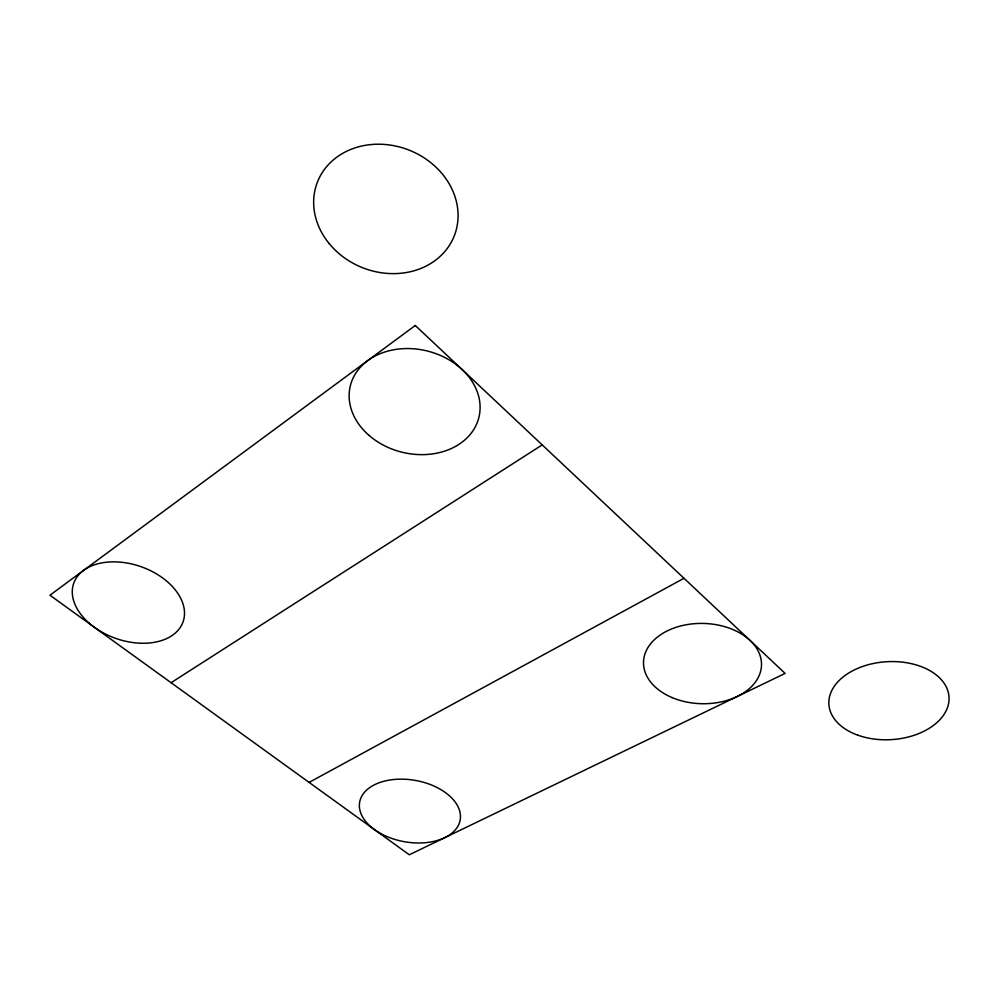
<?xml version="1.0" encoding="UTF-8"?>
<svg xmlns="http://www.w3.org/2000/svg" width="999" height="999" viewBox="0 0 999 999"><rect width="100%" height="100%" fill="white"/><g stroke="black" fill="none" stroke-linecap="round" stroke-linejoin="round"><path stroke-width="1.5" d="M171.079 682.717L542.207 444.892M309.103 782.404L683.99 578.296M415.284 325.487L49.95 595.217L409.303 854.782L785.102 673.413L415.284 325.487M88.736 622.777A57.954 38.012 19.4 0 0 182.592 623.051A57.954 38.012 19.4 0 0 113.861 561.85A57.954 38.012 19.4 0 0 88.736 622.777M368.731 435.127A66.196 52.16 13.7 0 0 478.022 420.429A66.196 52.16 13.7 0 0 397.065 349.238A66.196 52.16 13.7 0 0 368.731 435.127M328.921 243.281A73.526 63.237 21.5 0 0 452.822 239.211A73.526 63.237 21.5 0 0 375.849 144.256A73.526 63.237 21.5 0 0 328.921 243.281M672.065 697.577A59.028 40.16 1.4 0 0 761.5 665.109A59.028 40.16 1.4 0 0 673.913 628.059A59.028 40.16 1.4 0 0 672.065 697.577M857.629 735.102A60.177 39.023 -3.4 0 0 949.05 699.6A60.177 39.023 -3.4 0 0 860.176 667.369A60.177 39.023 -3.4 0 0 857.629 735.102M377.485 831.643A51.049 31.144 10 0 0 459.715 821.927A51.049 31.144 10 0 0 392.52 779.645A51.049 31.144 10 0 0 377.485 831.643"/></g></svg>
